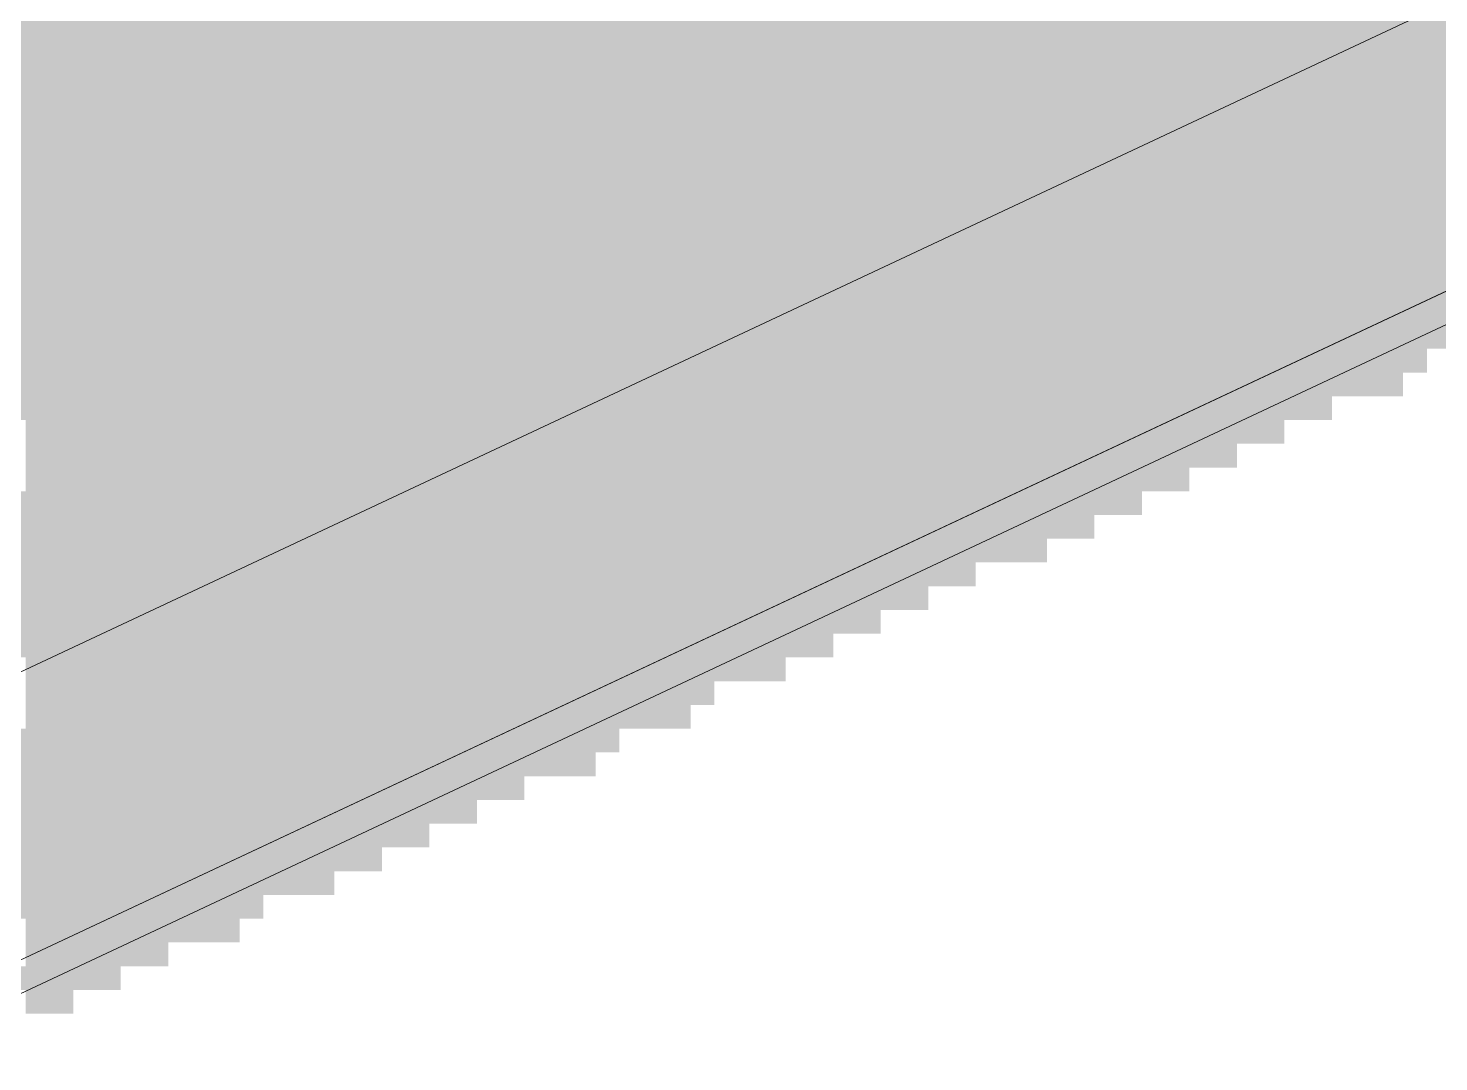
# Model space of a CAD drawing. Header units: millimetres. Extents: x 5 to 1315, y 5 to 292.
# Drawn here: x 1213.82 to 1219.54, y 81.07 to 85.27 of the extents above; entities that cross this region are included whole.
import ezdxf

# ---------------------------------------------------------------- set-up
doc = ezdxf.new("R2010")
doc.units = ezdxf.units.MM
doc.layers.add('EXISTING', color=7, linetype='Continuous')
doc.layers.add('IMAGES', color=7, linetype='Continuous')

# ---------------------------------------------------------------- blocks, each defined once
blk = doc.blocks.new('SHEET_03')
at = {"layer": 'EXISTING', "color": 250, "lineweight": 9}
for p, q in [((263.2288, 58.9151), (329.7311, 90.136)), ((329.7311, 88.9664), (263.2288, 57.7455)), ((306.9393, 78.2663), (320.0524, 84.4225)), ((320.0524, 84.2861), (306.9393, 78.1299))]:
    blk.add_line(p, q, dxfattribs=at)
at = {"layer": 'IMAGES', "color": 7}
for points in [[(313.04, 85.2173), (317.3764, 85.2173), (313.04, 85.3137), (317.3764, 85.3137)], [(317.3764, 85.2173), (317.4727, 85.2173), (317.3764, 85.3137), (317.4727, 85.3137)], [(317.4727, 85.2173), (317.5691, 85.2173), (317.4727, 85.3137), (317.5691, 85.3137)], [(317.5691, 85.2173), (317.7618, 85.2173), (317.5691, 85.3137), (317.7618, 85.3137)], [(317.7618, 85.2173), (319.1109, 85.2173), (317.7618, 85.3137), (319.1109, 85.3137)], [(319.1109, 85.2173), (319.2073, 85.2173), (319.1109, 85.3137), (319.2073, 85.3137)], [(319.2073, 85.2173), (319.3036, 85.2173), (319.2073, 85.3137), (319.3036, 85.3137)], [(319.3036, 85.2173), (319.4, 85.2173), (319.3036, 85.3137), (319.4, 85.3137)], [(319.4, 85.2173), (319.4964, 85.2173), (319.4, 85.3137), (319.4964, 85.3137)], [(319.4964, 85.2173), (319.5927, 85.2173), (319.4964, 85.3137), (319.5927, 85.3137)], [(312.7509, 85.1208), (316.8945, 85.1208), (312.7509, 85.2173), (316.8945, 85.2173)], [(316.8945, 85.1208), (317.0873, 85.1208), (316.8945, 85.2173), (317.0873, 85.2173)], [(317.0873, 85.1208), (317.1836, 85.1208), (317.0873, 85.2173), (317.1836, 85.2173)], [(317.1836, 85.1208), (317.3764, 85.1208), (317.1836, 85.2173), (317.3764, 85.2173)], [(317.3764, 85.1208), (317.4727, 85.1208), (317.3764, 85.2173), (317.4727, 85.2173)], [(317.4727, 85.1208), (317.5691, 85.1208), (317.4727, 85.2173), (317.5691, 85.2173)], [(317.5691, 85.1208), (318.8218, 85.1208), (317.5691, 85.2173), (318.8218, 85.2173)], [(318.8218, 85.1208), (318.9182, 85.1208), (318.8218, 85.2173), (318.9182, 85.2173)], [(318.9182, 85.1208), (319.0145, 85.1208), (318.9182, 85.2173), (319.0145, 85.2173)], [(319.0145, 85.1208), (319.1109, 85.1208), (319.0145, 85.2173), (319.1109, 85.2173)], [(319.1109, 85.1208), (319.2073, 85.1208), (319.1109, 85.2173), (319.2073, 85.2173)], [(319.2073, 85.1208), (319.3036, 85.1208), (319.2073, 85.2173), (319.3036, 85.2173)], [(319.3036, 85.1208), (319.4, 85.1208), (319.3036, 85.2173), (319.4, 85.2173)], [(319.4, 85.1208), (319.4964, 85.1208), (319.4, 85.2173), (319.4964, 85.2173)], [(319.4964, 85.1208), (319.5927, 85.1208), (319.4964, 85.2173), (319.5927, 85.2173)], [(312.6545, 85.0244), (316.7982, 85.0244), (312.6545, 85.1208), (316.7982, 85.1208)], [(316.7982, 85.0244), (316.8945, 85.0244), (316.7982, 85.1208), (316.8945, 85.1208)], [(316.8945, 85.0244), (317.0873, 85.0244), (316.8945, 85.1208), (317.0873, 85.1208)], [(317.0873, 85.0244), (317.1836, 85.0244), (317.0873, 85.1208), (317.1836, 85.1208)], [(317.1836, 85.0244), (317.3764, 85.0244), (317.1836, 85.1208), (317.3764, 85.1208)], [(317.3764, 85.0244), (318.6291, 85.0244), (317.3764, 85.1208), (318.6291, 85.1208)], [(318.6291, 85.0244), (318.7255, 85.0244), (318.6291, 85.1208), (318.7255, 85.1208)], [(318.7255, 85.0244), (318.8218, 85.0244), (318.7255, 85.1208), (318.8218, 85.1208)], [(318.8218, 85.0244), (318.9182, 85.0244), (318.8218, 85.1208), (318.9182, 85.1208)], [(318.9182, 85.0244), (319.0145, 85.0244), (318.9182, 85.1208), (319.0145, 85.1208)], [(319.0145, 85.0244), (319.1109, 85.0244), (319.0145, 85.1208), (319.1109, 85.1208)], [(319.1109, 85.0244), (319.2073, 85.0244), (319.1109, 85.1208), (319.2073, 85.1208)], [(319.2073, 85.0244), (319.3036, 85.0244), (319.2073, 85.1208), (319.3036, 85.1208)], [(319.3036, 85.0244), (319.4964, 85.0244), (319.3036, 85.1208), (319.4964, 85.1208)], [(319.4964, 85.0244), (321.1345, 85.0244), (319.4964, 85.1208), (321.1345, 85.1208)], [(312.4618, 84.928), (316.5091, 84.928), (312.4618, 85.0244), (316.5091, 85.0244)], [(316.5091, 84.928), (316.6055, 84.928), (316.5091, 85.0244), (316.6055, 85.0244)], [(316.6055, 84.928), (316.7982, 84.928), (316.6055, 85.0244), (316.7982, 85.0244)], [(316.7982, 84.928), (316.8945, 84.928), (316.7982, 85.0244), (316.8945, 85.0244)], [(316.8945, 84.928), (317.0873, 84.928), (316.8945, 85.0244), (317.0873, 85.0244)], [(317.0873, 84.928), (317.1836, 84.928), (317.0873, 85.0244), (317.1836, 85.0244)], [(317.1836, 84.928), (318.34, 84.928), (317.1836, 85.0244), (318.34, 85.0244)], [(318.34, 84.8316), (318.4364, 84.8316), (318.34, 85.0244), (318.4364, 85.0244)], [(318.4364, 84.928), (318.6291, 84.928), (318.4364, 85.0244), (318.6291, 85.0244)], [(318.6291, 84.928), (318.7255, 84.928), (318.6291, 85.0244), (318.7255, 85.0244)], [(318.7255, 84.928), (319.0145, 84.928), (318.7255, 85.0244), (319.0145, 85.0244)], [(319.0145, 84.928), (319.1109, 84.928), (319.0145, 85.0244), (319.1109, 85.0244)], [(319.1109, 84.928), (319.2073, 84.928), (319.1109, 85.0244), (319.2073, 85.0244)], [(319.2073, 84.928), (320.9418, 84.928), (319.2073, 85.0244), (320.9418, 85.0244)], [(312.2691, 84.8316), (316.3164, 84.8316), (312.2691, 84.928), (316.3164, 84.928)], [(316.3164, 84.8316), (316.4127, 84.8316), (316.3164, 84.928), (316.4127, 84.928)], [(316.4127, 84.8316), (316.5091, 84.8316), (316.4127, 84.928), (316.5091, 84.928)], [(316.5091, 84.7352), (316.6055, 84.7352), (316.5091, 84.928), (316.6055, 84.928)], [(316.6055, 84.8316), (316.7018, 84.8316), (316.6055, 84.928), (316.7018, 84.928)], [(316.7018, 84.8316), (316.7982, 84.8316), (316.7018, 84.928), (316.7982, 84.928)], [(316.7982, 84.8316), (316.8945, 84.8316), (316.7982, 84.928), (316.8945, 84.928)], [(316.8945, 84.8316), (317.0873, 84.8316), (316.8945, 84.928), (317.0873, 84.928)], [(317.0873, 84.8316), (318.2436, 84.8316), (317.0873, 84.928), (318.2436, 84.928)], [(318.2436, 84.8316), (318.34, 84.8316), (318.2436, 84.928), (318.34, 84.928)], [(318.4364, 84.8316), (318.5327, 84.8316), (318.4364, 84.928), (318.5327, 84.928)], [(318.5327, 84.8316), (318.6291, 84.8316), (318.5327, 84.928), (318.6291, 84.928)], [(318.6291, 84.8316), (318.7255, 84.8316), (318.6291, 84.928), (318.7255, 84.928)], [(318.7255, 84.8316), (318.8218, 84.8316), (318.7255, 84.928), (318.8218, 84.928)], [(318.8218, 84.8316), (318.9182, 84.8316), (318.8218, 84.928), (318.9182, 84.928)], [(318.9182, 84.8316), (319.0145, 84.8316), (318.9182, 84.928), (319.0145, 84.928)], [(319.0145, 84.8316), (320.7491, 84.8316), (319.0145, 84.928), (320.7491, 84.928)], [(311.98, 84.7352), (316.1236, 84.7352), (311.98, 84.8316), (316.1236, 84.8316)], [(316.1236, 84.7352), (316.22, 84.7352), (316.1236, 84.8316), (316.22, 84.8316)], [(316.22, 84.7352), (316.3164, 84.7352), (316.22, 84.8316), (316.3164, 84.8316)], [(316.3164, 84.7352), (316.4127, 84.7352), (316.3164, 84.8316), (316.4127, 84.8316)], [(316.4127, 84.7352), (316.5091, 84.7352), (316.4127, 84.8316), (316.5091, 84.8316)], [(316.6055, 84.7352), (316.7018, 84.7352), (316.6055, 84.8316), (316.7018, 84.8316)], [(316.7018, 84.7352), (316.7982, 84.7352), (316.7018, 84.8316), (316.7982, 84.8316)], [(316.7982, 84.7352), (317.9545, 84.7352), (316.7982, 84.8316), (317.9545, 84.8316)], [(317.9545, 84.7352), (318.0509, 84.7352), (317.9545, 84.8316), (318.0509, 84.8316)], [(318.0509, 84.7352), (318.1473, 84.7352), (318.0509, 84.8316), (318.1473, 84.8316)], [(318.1473, 84.7352), (318.2436, 84.7352), (318.1473, 84.8316), (318.2436, 84.8316)], [(318.2436, 84.7352), (318.34, 84.7352), (318.2436, 84.8316), (318.34, 84.8316)], [(318.34, 84.7352), (318.4364, 84.7352), (318.34, 84.8316), (318.4364, 84.8316)], [(318.4364, 84.7352), (318.5327, 84.7352), (318.4364, 84.8316), (318.5327, 84.8316)], [(318.5327, 84.7352), (318.6291, 84.7352), (318.5327, 84.8316), (318.6291, 84.8316)], [(318.6291, 84.7352), (318.8218, 84.7352), (318.6291, 84.8316), (318.8218, 84.8316)], [(318.8218, 84.7352), (320.5564, 84.7352), (318.8218, 84.8316), (320.5564, 84.8316)], [(311.7873, 84.6388), (316.1236, 84.6388), (311.7873, 84.7352), (316.1236, 84.7352)], [(316.1236, 84.6388), (316.22, 84.6388), (316.1236, 84.7352), (316.22, 84.7352)], [(316.22, 84.6388), (316.3164, 84.6388), (316.22, 84.7352), (316.3164, 84.7352)], [(316.3164, 84.6388), (316.4127, 84.6388), (316.3164, 84.7352), (316.4127, 84.7352)], [(316.4127, 84.6388), (316.5091, 84.6388), (316.4127, 84.7352), (316.5091, 84.7352)], [(316.5091, 84.6388), (316.6055, 84.6388), (316.5091, 84.7352), (316.6055, 84.7352)], [(316.6055, 84.6388), (316.7018, 84.6388), (316.6055, 84.7352), (316.7018, 84.7352)], [(316.7018, 84.6388), (317.7618, 84.6388), (316.7018, 84.7352), (317.7618, 84.7352)], [(317.7618, 84.6388), (317.8582, 84.6388), (317.7618, 84.7352), (317.8582, 84.7352)], [(317.8582, 84.6388), (317.9545, 84.6388), (317.8582, 84.7352), (317.9545, 84.7352)], [(317.9545, 84.6388), (318.0509, 84.6388), (317.9545, 84.7352), (318.0509, 84.7352)], [(318.0509, 84.6388), (318.1473, 84.6388), (318.0509, 84.7352), (318.1473, 84.7352)], [(318.1473, 84.6388), (318.2436, 84.6388), (318.1473, 84.7352), (318.2436, 84.7352)], [(318.2436, 84.6388), (318.34, 84.6388), (318.2436, 84.7352), (318.34, 84.7352)], [(318.34, 84.6388), (318.4364, 84.6388), (318.34, 84.7352), (318.4364, 84.7352)], [(318.4364, 84.6388), (318.6291, 84.6388), (318.4364, 84.7352), (318.6291, 84.7352)], [(318.6291, 84.6388), (320.2673, 84.6388), (318.6291, 84.7352), (320.2673, 84.7352)], [(311.5945, 84.5424), (315.7382, 84.5424), (311.5945, 84.6388), (315.7382, 84.6388)], [(315.7382, 84.5424), (315.9309, 84.5424), (315.7382, 84.6388), (315.9309, 84.6388)], [(315.9309, 84.5424), (316.0273, 84.5424), (315.9309, 84.6388), (316.0273, 84.6388)], [(316.0273, 84.5424), (316.1236, 84.5424), (316.0273, 84.6388), (316.1236, 84.6388)], [(316.1236, 84.5424), (316.3164, 84.5424), (316.1236, 84.6388), (316.3164, 84.6388)], [(316.3164, 84.5424), (316.4127, 84.5424), (316.3164, 84.6388), (316.4127, 84.6388)], [(316.4127, 84.5424), (316.5091, 84.5424), (316.4127, 84.6388), (316.5091, 84.6388)], [(316.5091, 84.5424), (317.5691, 84.5424), (316.5091, 84.6388), (317.5691, 84.6388)], [(317.5691, 84.5424), (317.6655, 84.5424), (317.5691, 84.6388), (317.6655, 84.6388)], [(317.6655, 84.5424), (317.7618, 84.5424), (317.6655, 84.6388), (317.7618, 84.6388)], [(317.7618, 84.5424), (317.8582, 84.5424), (317.7618, 84.6388), (317.8582, 84.6388)], [(317.8582, 84.5424), (317.9545, 84.5424), (317.8582, 84.6388), (317.9545, 84.6388)], [(317.9545, 84.5424), (318.0509, 84.5424), (317.9545, 84.6388), (318.0509, 84.6388)], [(318.0509, 84.5424), (318.1473, 84.5424), (318.0509, 84.6388), (318.1473, 84.6388)], [(318.1473, 84.5424), (318.2436, 84.5424), (318.1473, 84.6388), (318.2436, 84.6388)], [(318.2436, 84.5424), (318.34, 84.5424), (318.2436, 84.6388), (318.34, 84.6388)], [(318.34, 84.5424), (318.4364, 84.5424), (318.34, 84.6388), (318.4364, 84.6388)], [(318.4364, 84.5424), (320.1709, 84.5424), (318.4364, 84.6388), (320.1709, 84.6388)], [(311.4018, 84.446), (315.6418, 84.446), (311.4018, 84.5424), (315.6418, 84.5424)], [(315.6418, 84.446), (315.7382, 84.446), (315.6418, 84.5424), (315.7382, 84.5424)], [(315.7382, 84.446), (315.9309, 84.446), (315.7382, 84.5424), (315.9309, 84.5424)], [(315.9309, 84.446), (316.0273, 84.446), (315.9309, 84.5424), (316.0273, 84.5424)], [(316.0273, 84.446), (316.1236, 84.446), (316.0273, 84.5424), (316.1236, 84.5424)], [(316.1236, 84.446), (317.3764, 84.446), (316.1236, 84.5424), (317.3764, 84.5424)], [(317.3764, 84.446), (317.5691, 84.446), (317.3764, 84.5424), (317.5691, 84.5424)], [(317.5691, 84.446), (317.6655, 84.446), (317.5691, 84.5424), (317.6655, 84.5424)], [(317.6655, 84.3496), (317.7618, 84.3496), (317.6655, 84.5424), (317.7618, 84.5424)], [(317.7618, 84.446), (317.9545, 84.446), (317.7618, 84.5424), (317.9545, 84.5424)], [(317.9545, 84.446), (318.1473, 84.446), (317.9545, 84.5424), (318.1473, 84.5424)], [(318.1473, 84.446), (319.8818, 84.446), (318.1473, 84.5424), (319.8818, 84.5424)], [(311.2091, 84.3496), (315.3527, 84.3496), (311.2091, 84.446), (315.3527, 84.446)], [(315.3527, 84.3496), (315.4491, 84.3496), (315.3527, 84.446), (315.4491, 84.446)], [(315.4491, 84.3496), (315.5455, 84.3496), (315.4491, 84.446), (315.5455, 84.446)], [(315.5455, 84.3496), (315.6418, 84.3496), (315.5455, 84.446), (315.6418, 84.446)], [(315.6418, 84.3496), (315.7382, 84.3496), (315.6418, 84.446), (315.7382, 84.446)], [(315.7382, 84.3496), (315.9309, 84.3496), (315.7382, 84.446), (315.9309, 84.446)], [(315.9309, 84.3496), (316.0273, 84.3496), (315.9309, 84.446), (316.0273, 84.446)], [(316.0273, 84.3496), (317.1836, 84.3496), (316.0273, 84.446), (317.1836, 84.446)], [(317.1836, 84.3496), (317.28, 84.3496), (317.1836, 84.446), (317.28, 84.446)], [(317.28, 84.3496), (317.3764, 84.3496), (317.28, 84.446), (317.3764, 84.446)], [(317.3764, 84.3496), (317.4727, 84.3496), (317.3764, 84.446), (317.4727, 84.446)], [(317.4727, 84.3496), (317.5691, 84.3496), (317.4727, 84.446), (317.5691, 84.446)], [(317.5691, 84.3496), (317.6655, 84.3496), (317.5691, 84.446), (317.6655, 84.446)], [(317.7618, 84.3496), (319.6891, 84.3496), (317.7618, 84.446), (319.6891, 84.446)], [(311.2091, 84.2532), (315.0636, 84.2532), (311.2091, 84.3496), (315.0636, 84.3496)], [(315.0636, 84.2532), (315.16, 84.2532), (315.0636, 84.3496), (315.16, 84.3496)], [(315.16, 84.2532), (315.2564, 84.2532), (315.16, 84.3496), (315.2564, 84.3496)], [(315.2564, 84.2532), (315.3527, 84.2532), (315.2564, 84.3496), (315.3527, 84.3496)], [(315.3527, 84.2532), (315.5455, 84.2532), (315.3527, 84.3496), (315.5455, 84.3496)], [(315.5455, 84.2532), (315.7382, 84.2532), (315.5455, 84.3496), (315.7382, 84.3496)], [(315.7382, 84.2532), (315.8345, 84.2532), (315.7382, 84.3496), (315.8345, 84.3496)], [(315.8345, 84.2532), (315.9309, 84.2532), (315.8345, 84.3496), (315.9309, 84.3496)], [(315.9309, 84.2532), (316.8945, 84.2532), (315.9309, 84.3496), (316.8945, 84.3496)], [(316.8945, 84.2532), (316.9909, 84.2532), (316.8945, 84.3496), (316.9909, 84.3496)], [(316.9909, 84.2532), (317.1836, 84.2532), (316.9909, 84.3496), (317.1836, 84.3496)], [(317.1836, 84.2532), (317.28, 84.2532), (317.1836, 84.3496), (317.28, 84.3496)], [(317.28, 84.2532), (317.5691, 84.2532), (317.28, 84.3496), (317.5691, 84.3496)], [(317.5691, 84.2532), (317.7618, 84.2532), (317.5691, 84.3496), (317.7618, 84.3496)], [(317.7618, 84.2532), (319.4964, 84.2532), (317.7618, 84.3496), (319.4964, 84.3496)], [(319.4964, 84.2532), (319.6891, 84.2532), (319.4964, 84.3496), (319.6891, 84.3496)], [(311.1127, 84.1568), (314.9673, 84.1568), (311.1127, 84.2532), (314.9673, 84.2532)], [(314.9673, 84.1568), (315.0636, 84.1568), (314.9673, 84.2532), (315.0636, 84.2532)], [(315.0636, 84.1568), (315.16, 84.1568), (315.0636, 84.2532), (315.16, 84.2532)], [(315.16, 84.1568), (315.2564, 84.1568), (315.16, 84.2532), (315.2564, 84.2532)], [(315.2564, 84.1568), (315.3527, 84.1568), (315.2564, 84.2532), (315.3527, 84.2532)], [(315.3527, 84.1568), (315.4491, 84.1568), (315.3527, 84.2532), (315.4491, 84.2532)], [(315.4491, 84.1568), (315.5455, 84.1568), (315.4491, 84.2532), (315.5455, 84.2532)], [(315.5455, 84.1568), (316.7982, 84.1568), (315.5455, 84.2532), (316.7982, 84.2532)], [(316.7982, 84.1568), (316.8945, 84.1568), (316.7982, 84.2532), (316.8945, 84.2532)], [(316.8945, 84.1568), (316.9909, 84.1568), (316.8945, 84.2532), (316.9909, 84.2532)], [(316.9909, 84.1568), (317.0873, 84.1568), (316.9909, 84.2532), (317.0873, 84.2532)], [(317.0873, 84.0604), (317.1836, 84.0604), (317.0873, 84.2532), (317.1836, 84.2532)], [(317.1836, 84.1568), (317.28, 84.1568), (317.1836, 84.2532), (317.28, 84.2532)], [(317.28, 84.1568), (317.3764, 84.1568), (317.28, 84.2532), (317.3764, 84.2532)], [(317.3764, 84.1568), (317.4727, 84.1568), (317.3764, 84.2532), (317.4727, 84.2532)], [(317.4727, 84.1568), (317.5691, 84.1568), (317.4727, 84.2532), (317.5691, 84.2532)], [(317.5691, 84.1568), (319.3036, 84.1568), (317.5691, 84.2532), (319.3036, 84.2532)], [(319.3036, 84.1568), (319.4, 84.1568), (319.3036, 84.2532), (319.4, 84.2532)], [(319.4, 84.1568), (319.4964, 84.1568), (319.4, 84.2532), (319.4964, 84.2532)], [(319.4964, 84.1568), (319.5927, 84.1568), (319.4964, 84.2532), (319.5927, 84.2532)], [(310.8236, 84.0604), (314.6782, 84.0604), (310.8236, 84.1568), (314.6782, 84.1568)], [(314.6782, 84.0604), (314.7745, 84.0604), (314.6782, 84.1568), (314.7745, 84.1568)], [(314.7745, 84.0604), (314.8709, 84.0604), (314.7745, 84.1568), (314.8709, 84.1568)], [(314.8709, 84.0604), (314.9673, 84.0604), (314.8709, 84.1568), (314.9673, 84.1568)], [(314.9673, 84.0604), (315.0636, 84.0604), (314.9673, 84.1568), (315.0636, 84.1568)], [(315.0636, 84.0604), (315.16, 84.0604), (315.0636, 84.1568), (315.16, 84.1568)], [(315.16, 84.0604), (315.3527, 84.0604), (315.16, 84.1568), (315.3527, 84.1568)], [(315.3527, 84.0604), (316.5091, 84.0604), (315.3527, 84.1568), (316.5091, 84.1568)], [(316.5091, 84.0604), (316.6055, 84.0604), (316.5091, 84.1568), (316.6055, 84.1568)], [(316.6055, 84.0604), (316.7018, 84.0604), (316.6055, 84.1568), (316.7018, 84.1568)], [(316.7018, 84.0604), (316.7982, 84.0604), (316.7018, 84.1568), (316.7982, 84.1568)], [(316.7982, 84.0604), (316.8945, 84.0604), (316.7982, 84.1568), (316.8945, 84.1568)], [(316.8945, 84.0604), (317.0873, 84.0604), (316.8945, 84.1568), (317.0873, 84.1568)], [(317.1836, 84.0604), (317.3764, 84.0604), (317.1836, 84.1568), (317.3764, 84.1568)], [(317.3764, 84.0604), (319.1109, 84.0604), (317.3764, 84.1568), (319.1109, 84.1568)], [(319.1109, 84.0604), (319.3036, 84.0604), (319.1109, 84.1568), (319.3036, 84.1568)], [(319.3036, 84.0604), (319.4, 84.0604), (319.3036, 84.1568), (319.4, 84.1568)], [(319.4, 84.0604), (319.4964, 84.0604), (319.4, 84.1568), (319.4964, 84.1568)], [(319.4964, 83.964), (319.5927, 83.964), (319.4964, 84.1568), (319.5927, 84.1568)], [(310.6309, 83.964), (314.4855, 83.964), (310.6309, 84.0604), (314.4855, 84.0604)], [(314.4855, 83.964), (314.5818, 83.964), (314.4855, 84.0604), (314.5818, 84.0604)], [(314.5818, 83.964), (314.6782, 83.964), (314.5818, 84.0604), (314.6782, 84.0604)], [(314.6782, 83.964), (314.7745, 83.964), (314.6782, 84.0604), (314.7745, 84.0604)], [(314.7745, 83.964), (314.8709, 83.964), (314.7745, 84.0604), (314.8709, 84.0604)], [(314.8709, 83.964), (314.9673, 83.964), (314.8709, 84.0604), (314.9673, 84.0604)], [(314.9673, 83.964), (315.0636, 83.964), (314.9673, 84.0604), (315.0636, 84.0604)], [(315.0636, 83.964), (316.4127, 83.964), (315.0636, 84.0604), (316.4127, 84.0604)], [(316.4127, 83.964), (316.5091, 83.964), (316.4127, 84.0604), (316.5091, 84.0604)], [(316.5091, 83.964), (316.6055, 83.964), (316.5091, 84.0604), (316.6055, 84.0604)], [(316.6055, 83.964), (316.7018, 83.964), (316.6055, 84.0604), (316.7018, 84.0604)], [(316.7018, 83.964), (316.7982, 83.964), (316.7018, 84.0604), (316.7982, 84.0604)], [(316.7982, 83.964), (316.8945, 83.964), (316.7982, 84.0604), (316.8945, 84.0604)], [(316.8945, 83.964), (316.9909, 83.964), (316.8945, 84.0604), (316.9909, 84.0604)], [(316.9909, 83.964), (317.0873, 83.964), (316.9909, 84.0604), (317.0873, 84.0604)], [(317.0873, 83.964), (317.1836, 83.964), (317.0873, 84.0604), (317.1836, 84.0604)], [(317.1836, 83.964), (318.9182, 83.964), (317.1836, 84.0604), (318.9182, 84.0604)], [(318.9182, 83.964), (319.0145, 83.964), (318.9182, 84.0604), (319.0145, 84.0604)], [(319.0145, 83.964), (319.1109, 83.964), (319.0145, 84.0604), (319.1109, 84.0604)], [(319.1109, 83.964), (319.2073, 83.964), (319.1109, 84.0604), (319.2073, 84.0604)], [(319.2073, 83.964), (319.3036, 83.964), (319.2073, 84.0604), (319.3036, 84.0604)], [(319.3036, 83.964), (319.4964, 83.964), (319.3036, 84.0604), (319.4964, 84.0604)], [(310.4382, 83.8676), (314.3891, 83.8676), (310.4382, 83.964), (314.3891, 83.964)], [(314.3891, 83.8676), (314.4855, 83.8676), (314.3891, 83.964), (314.4855, 83.964)], [(314.4855, 83.8676), (314.7745, 83.8676), (314.4855, 83.964), (314.7745, 83.964)], [(314.7745, 83.8676), (314.8709, 83.8676), (314.7745, 83.964), (314.8709, 83.964)], [(314.8709, 83.8676), (316.1236, 83.8676), (314.8709, 83.964), (316.1236, 83.964)], [(316.1236, 83.8676), (316.22, 83.8676), (316.1236, 83.964), (316.22, 83.964)], [(316.22, 83.8676), (316.3164, 83.8676), (316.22, 83.964), (316.3164, 83.964)], [(316.3164, 83.8676), (316.4127, 83.8676), (316.3164, 83.964), (316.4127, 83.964)], [(316.4127, 83.8676), (316.5091, 83.8676), (316.4127, 83.964), (316.5091, 83.964)], [(316.5091, 83.8676), (316.6055, 83.8676), (316.5091, 83.964), (316.6055, 83.964)], [(316.6055, 83.8676), (316.7018, 83.8676), (316.6055, 83.964), (316.7018, 83.964)], [(316.7018, 83.8676), (316.7982, 83.8676), (316.7018, 83.964), (316.7982, 83.964)], [(316.7982, 83.8676), (316.9909, 83.8676), (316.7982, 83.964), (316.9909, 83.964)], [(316.9909, 83.8676), (318.7255, 83.8676), (316.9909, 83.964), (318.7255, 83.964)], [(318.7255, 83.8676), (318.8218, 83.8676), (318.7255, 83.964), (318.8218, 83.964)], [(318.8218, 83.8676), (318.9182, 83.8676), (318.8218, 83.964), (318.9182, 83.964)], [(318.9182, 83.8676), (319.0145, 83.8676), (318.9182, 83.964), (319.0145, 83.964)], [(319.0145, 83.8676), (319.4, 83.8676), (319.0145, 83.964), (319.4, 83.964)], [(319.4, 83.8676), (319.4964, 83.8676), (319.4, 83.964), (319.4964, 83.964)], [(310.2455, 83.7712), (314.0036, 83.7712), (310.2455, 83.8676), (314.0036, 83.8676)], [(314.0036, 83.7712), (314.1, 83.7712), (314.0036, 83.8676), (314.1, 83.8676)], [(314.1, 83.7712), (314.1964, 83.7712), (314.1, 83.8676), (314.1964, 83.8676)], [(314.1964, 83.7712), (314.3891, 83.7712), (314.1964, 83.8676), (314.3891, 83.8676)], [(314.3891, 83.7712), (314.4855, 83.7712), (314.3891, 83.8676), (314.4855, 83.8676)], [(314.4855, 83.7712), (314.5818, 83.7712), (314.4855, 83.8676), (314.5818, 83.8676)], [(314.5818, 83.7712), (314.6782, 83.7712), (314.5818, 83.8676), (314.6782, 83.8676)], [(314.6782, 83.7712), (314.7745, 83.7712), (314.6782, 83.8676), (314.7745, 83.8676)], [(314.7745, 83.7712), (315.9309, 83.7712), (314.7745, 83.8676), (315.9309, 83.8676)], [(315.9309, 83.7712), (316.0273, 83.7712), (315.9309, 83.8676), (316.0273, 83.8676)], [(316.0273, 83.7712), (316.1236, 83.7712), (316.0273, 83.8676), (316.1236, 83.8676)], [(316.1236, 83.7712), (316.22, 83.7712), (316.1236, 83.8676), (316.22, 83.8676)], [(316.22, 83.7712), (316.3164, 83.7712), (316.22, 83.8676), (316.3164, 83.8676)], [(316.3164, 83.7712), (316.4127, 83.7712), (316.3164, 83.8676), (316.4127, 83.8676)], [(316.4127, 83.7712), (316.5091, 83.7712), (316.4127, 83.8676), (316.5091, 83.8676)], [(316.5091, 83.7712), (316.6055, 83.7712), (316.5091, 83.8676), (316.6055, 83.8676)], [(316.6055, 83.7712), (316.7982, 83.7712), (316.6055, 83.8676), (316.7982, 83.8676)], [(316.7982, 83.7712), (318.4364, 83.7712), (316.7982, 83.8676), (318.4364, 83.8676)], [(318.4364, 83.7712), (318.5327, 83.7712), (318.4364, 83.8676), (318.5327, 83.8676)], [(318.5327, 83.7712), (318.6291, 83.7712), (318.5327, 83.8676), (318.6291, 83.8676)], [(318.6291, 83.7712), (318.7255, 83.7712), (318.6291, 83.8676), (318.7255, 83.8676)], [(318.7255, 83.7712), (318.8218, 83.7712), (318.7255, 83.8676), (318.8218, 83.8676)], [(318.8218, 83.7712), (318.9182, 83.7712), (318.8218, 83.8676), (318.9182, 83.8676)], [(318.9182, 83.7712), (319.2073, 83.7712), (318.9182, 83.8676), (319.2073, 83.8676)], [(319.2073, 83.7712), (319.3036, 83.7712), (319.2073, 83.8676), (319.3036, 83.8676)], [(319.3036, 83.7712), (319.4, 83.7712), (319.3036, 83.8676), (319.4, 83.8676)], [(310.0527, 83.6748), (313.9073, 83.6748), (310.0527, 83.7712), (313.9073, 83.7712)], [(313.9073, 83.6748), (314.0036, 83.6748), (313.9073, 83.7712), (314.0036, 83.7712)], [(314.0036, 83.6748), (314.1964, 83.6748), (314.0036, 83.7712), (314.1964, 83.7712)], [(314.1964, 83.6748), (314.4855, 83.6748), (314.1964, 83.7712), (314.4855, 83.7712)], [(314.4855, 83.6748), (314.5818, 83.6748), (314.4855, 83.7712), (314.5818, 83.7712)], [(314.5818, 83.6748), (314.6782, 83.6748), (314.5818, 83.7712), (314.6782, 83.7712)], [(314.6782, 83.6748), (315.7382, 83.6748), (314.6782, 83.7712), (315.7382, 83.7712)], [(315.7382, 83.6748), (315.8345, 83.6748), (315.7382, 83.7712), (315.8345, 83.7712)], [(315.8345, 83.6748), (315.9309, 83.6748), (315.8345, 83.7712), (315.9309, 83.7712)], [(315.9309, 83.6748), (316.0273, 83.6748), (315.9309, 83.7712), (316.0273, 83.7712)], [(316.0273, 83.6748), (316.1236, 83.6748), (316.0273, 83.7712), (316.1236, 83.7712)], [(316.1236, 83.6748), (316.22, 83.6748), (316.1236, 83.7712), (316.22, 83.7712)], [(316.22, 83.6748), (316.3164, 83.6748), (316.22, 83.7712), (316.3164, 83.7712)], [(316.3164, 83.6748), (316.4127, 83.6748), (316.3164, 83.7712), (316.4127, 83.7712)], [(316.4127, 83.6748), (316.6055, 83.6748), (316.4127, 83.7712), (316.6055, 83.7712)], [(316.6055, 83.6748), (318.2436, 83.6748), (316.6055, 83.7712), (318.2436, 83.7712)], [(318.2436, 83.6748), (318.4364, 83.6748), (318.2436, 83.7712), (318.4364, 83.7712)], [(318.4364, 83.6748), (318.5327, 83.6748), (318.4364, 83.7712), (318.5327, 83.7712)], [(318.5327, 83.6748), (318.9182, 83.6748), (318.5327, 83.7712), (318.9182, 83.7712)], [(318.9182, 83.6748), (319.1109, 83.6748), (318.9182, 83.7712), (319.1109, 83.7712)], [(313.8109, 83.5784), (313.9073, 83.5784), (313.8109, 83.6748), (313.9073, 83.6748)], [(313.9073, 83.5784), (314.0036, 83.5784), (313.9073, 83.6748), (314.0036, 83.6748)], [(314.0036, 83.5784), (314.1, 83.5784), (314.0036, 83.6748), (314.1, 83.6748)], [(314.1, 83.5784), (314.1964, 83.5784), (314.1, 83.6748), (314.1964, 83.6748)], [(314.1964, 83.5784), (314.2927, 83.5784), (314.1964, 83.6748), (314.2927, 83.6748)], [(314.2927, 83.5784), (315.5455, 83.5784), (314.2927, 83.6748), (315.5455, 83.6748)], [(315.5455, 83.5784), (315.6418, 83.5784), (315.5455, 83.6748), (315.6418, 83.6748)], [(315.6418, 83.5784), (315.7382, 83.5784), (315.6418, 83.6748), (315.7382, 83.6748)], [(315.7382, 83.5784), (315.8345, 83.5784), (315.7382, 83.6748), (315.8345, 83.6748)], [(315.8345, 83.482), (315.9309, 83.482), (315.8345, 83.6748), (315.9309, 83.6748)], [(315.9309, 83.5784), (316.0273, 83.5784), (315.9309, 83.6748), (316.0273, 83.6748)], [(316.0273, 83.5784), (316.1236, 83.5784), (316.0273, 83.6748), (316.1236, 83.6748)], [(316.1236, 83.5784), (316.22, 83.5784), (316.1236, 83.6748), (316.22, 83.6748)], [(316.22, 83.5784), (316.3164, 83.5784), (316.22, 83.6748), (316.3164, 83.6748)], [(316.3164, 83.5784), (318.0509, 83.5784), (316.3164, 83.6748), (318.0509, 83.6748)], [(318.0509, 83.5784), (318.2436, 83.5784), (318.0509, 83.6748), (318.2436, 83.6748)], [(318.2436, 83.5784), (318.34, 83.5784), (318.2436, 83.6748), (318.34, 83.6748)], [(318.34, 83.482), (318.4364, 83.482), (318.34, 83.6748), (318.4364, 83.6748)], [(318.4364, 83.5784), (318.5327, 83.5784), (318.4364, 83.6748), (318.5327, 83.6748)], [(318.5327, 83.5784), (318.6291, 83.5784), (318.5327, 83.6748), (318.6291, 83.6748)], [(318.6291, 83.5784), (318.7255, 83.5784), (318.6291, 83.6748), (318.7255, 83.6748)], [(318.7255, 83.5784), (318.8218, 83.5784), (318.7255, 83.6748), (318.8218, 83.6748)], [(318.8218, 83.5784), (318.9182, 83.5784), (318.8218, 83.6748), (318.9182, 83.6748)], [(313.8109, 83.3856), (313.9073, 83.3856), (313.8109, 83.5784), (313.9073, 83.5784)], [(313.9073, 83.482), (314.0036, 83.482), (313.9073, 83.5784), (314.0036, 83.5784)], [(314.0036, 83.482), (314.1, 83.482), (314.0036, 83.5784), (314.1, 83.5784)], [(314.1, 83.482), (314.1964, 83.482), (314.1, 83.5784), (314.1964, 83.5784)], [(314.1964, 83.482), (315.3527, 83.482), (314.1964, 83.5784), (315.3527, 83.5784)], [(315.3527, 83.482), (315.4491, 83.482), (315.3527, 83.5784), (315.4491, 83.5784)], [(315.4491, 83.482), (315.5455, 83.482), (315.4491, 83.5784), (315.5455, 83.5784)], [(315.5455, 83.482), (315.6418, 83.482), (315.5455, 83.5784), (315.6418, 83.5784)], [(315.6418, 83.482), (315.7382, 83.482), (315.6418, 83.5784), (315.7382, 83.5784)], [(315.7382, 83.482), (315.8345, 83.482), (315.7382, 83.5784), (315.8345, 83.5784)], [(315.9309, 83.482), (316.0273, 83.482), (315.9309, 83.5784), (316.0273, 83.5784)], [(316.0273, 83.482), (316.1236, 83.482), (316.0273, 83.5784), (316.1236, 83.5784)], [(316.1236, 83.482), (317.8582, 83.482), (316.1236, 83.5784), (317.8582, 83.5784)], [(317.8582, 83.482), (317.9545, 83.482), (317.8582, 83.5784), (317.9545, 83.5784)], [(317.9545, 83.482), (318.0509, 83.482), (317.9545, 83.5784), (318.0509, 83.5784)], [(318.0509, 83.482), (318.1473, 83.482), (318.0509, 83.5784), (318.1473, 83.5784)], [(318.1473, 83.482), (318.2436, 83.482), (318.1473, 83.5784), (318.2436, 83.5784)], [(318.2436, 83.482), (318.34, 83.482), (318.2436, 83.5784), (318.34, 83.5784)], [(318.4364, 83.482), (318.5327, 83.482), (318.4364, 83.5784), (318.5327, 83.5784)], [(318.5327, 83.482), (318.6291, 83.482), (318.5327, 83.5784), (318.6291, 83.5784)], [(318.6291, 83.482), (318.7255, 83.482), (318.6291, 83.5784), (318.7255, 83.5784)], [(313.9073, 83.3856), (314.0036, 83.3856), (313.9073, 83.482), (314.0036, 83.482)], [(314.0036, 83.3856), (315.0636, 83.3856), (314.0036, 83.482), (315.0636, 83.482)], [(315.0636, 83.3856), (315.16, 83.3856), (315.0636, 83.482), (315.16, 83.482)], [(315.16, 83.3856), (315.2564, 83.3856), (315.16, 83.482), (315.2564, 83.482)], [(315.2564, 83.3856), (315.3527, 83.3856), (315.2564, 83.482), (315.3527, 83.482)], [(315.3527, 83.3856), (315.4491, 83.3856), (315.3527, 83.482), (315.4491, 83.482)], [(315.4491, 83.3856), (315.5455, 83.3856), (315.4491, 83.482), (315.5455, 83.482)], [(315.5455, 83.3856), (315.6418, 83.3856), (315.5455, 83.482), (315.6418, 83.482)], [(315.6418, 83.3856), (315.7382, 83.3856), (315.6418, 83.482), (315.7382, 83.482)], [(315.7382, 83.3856), (315.9309, 83.3856), (315.7382, 83.482), (315.9309, 83.482)], [(315.9309, 83.3856), (317.6655, 83.3856), (315.9309, 83.482), (317.6655, 83.482)], [(317.6655, 83.3856), (317.8582, 83.3856), (317.6655, 83.482), (317.8582, 83.482)], [(317.8582, 83.3856), (317.9545, 83.3856), (317.8582, 83.482), (317.9545, 83.482)], [(317.9545, 83.2892), (318.0509, 83.2892), (317.9545, 83.482), (318.0509, 83.482)], [(318.0509, 83.3856), (318.34, 83.3856), (318.0509, 83.482), (318.34, 83.482)], [(318.34, 83.3856), (318.4364, 83.3856), (318.34, 83.482), (318.4364, 83.482)], [(318.4364, 83.3856), (318.5327, 83.3856), (318.4364, 83.482), (318.5327, 83.482)], [(313.7145, 83.2892), (314.8709, 83.2892), (313.7145, 83.3856), (314.8709, 83.3856)], [(314.8709, 83.2892), (314.9673, 83.2892), (314.8709, 83.3856), (314.9673, 83.3856)], [(314.9673, 83.2892), (315.0636, 83.2892), (314.9673, 83.3856), (315.0636, 83.3856)], [(315.0636, 83.2892), (315.16, 83.2892), (315.0636, 83.3856), (315.16, 83.3856)], [(315.16, 83.2892), (315.2564, 83.2892), (315.16, 83.3856), (315.2564, 83.3856)], [(315.2564, 83.2892), (315.4491, 83.2892), (315.2564, 83.3856), (315.4491, 83.3856)], [(315.4491, 83.2892), (315.6418, 83.2892), (315.4491, 83.3856), (315.6418, 83.3856)], [(315.6418, 83.2892), (315.7382, 83.2892), (315.6418, 83.3856), (315.7382, 83.3856)], [(315.7382, 83.2892), (317.3764, 83.2892), (315.7382, 83.3856), (317.3764, 83.3856)], [(317.3764, 83.2892), (317.5691, 83.2892), (317.3764, 83.3856), (317.5691, 83.3856)], [(317.5691, 83.2892), (317.6655, 83.2892), (317.5691, 83.3856), (317.6655, 83.3856)], [(317.6655, 83.2892), (317.7618, 83.2892), (317.6655, 83.3856), (317.7618, 83.3856)], [(317.7618, 83.2892), (317.8582, 83.2892), (317.7618, 83.3856), (317.8582, 83.3856)], [(317.8582, 83.1928), (317.9545, 83.1928), (317.8582, 83.3856), (317.9545, 83.3856)], [(318.0509, 83.2892), (318.1473, 83.2892), (318.0509, 83.3856), (318.1473, 83.3856)], [(318.1473, 83.2892), (318.2436, 83.2892), (318.1473, 83.3856), (318.2436, 83.3856)], [(318.2436, 83.2892), (318.34, 83.2892), (318.2436, 83.3856), (318.34, 83.3856)], [(313.6182, 83.1928), (314.6782, 83.1928), (313.6182, 83.2892), (314.6782, 83.2892)], [(314.6782, 83.1928), (314.7745, 83.1928), (314.6782, 83.2892), (314.7745, 83.2892)], [(314.7745, 83.1928), (314.8709, 83.1928), (314.7745, 83.2892), (314.8709, 83.2892)], [(314.8709, 83.1928), (314.9673, 83.1928), (314.8709, 83.2892), (314.9673, 83.2892)], [(314.9673, 83.1928), (315.16, 83.1928), (314.9673, 83.2892), (315.16, 83.2892)], [(315.16, 83.1928), (315.2564, 83.1928), (315.16, 83.2892), (315.2564, 83.2892)], [(315.2564, 83.1928), (315.3527, 83.1928), (315.2564, 83.2892), (315.3527, 83.2892)], [(315.3527, 83.1928), (315.6418, 83.1928), (315.3527, 83.2892), (315.6418, 83.2892)], [(315.6418, 83.1928), (317.28, 83.1928), (315.6418, 83.2892), (317.28, 83.2892)], [(317.28, 83.1928), (317.3764, 83.1928), (317.28, 83.2892), (317.3764, 83.2892)], [(317.3764, 83.1928), (317.4727, 83.1928), (317.3764, 83.2892), (317.4727, 83.2892)], [(317.4727, 83.1928), (317.5691, 83.1928), (317.4727, 83.2892), (317.5691, 83.2892)], [(317.5691, 83.1928), (317.8582, 83.1928), (317.5691, 83.2892), (317.8582, 83.2892)], [(317.9545, 83.1928), (318.0509, 83.1928), (317.9545, 83.2892), (318.0509, 83.2892)], [(318.0509, 83.1928), (318.1473, 83.1928), (318.0509, 83.2892), (318.1473, 83.2892)], [(313.2327, 83.0964), (314.4855, 83.0964), (313.2327, 83.1928), (314.4855, 83.1928)], [(314.4855, 83.0964), (314.5818, 83.0964), (314.4855, 83.1928), (314.5818, 83.1928)], [(314.5818, 83.0964), (314.6782, 83.0964), (314.5818, 83.1928), (314.6782, 83.1928)], [(314.6782, 83.0964), (314.7745, 83.0964), (314.6782, 83.1928), (314.7745, 83.1928)], [(314.7745, 83.0964), (314.8709, 83.0964), (314.7745, 83.1928), (314.8709, 83.1928)], [(314.8709, 83.0964), (315.0636, 83.0964), (314.8709, 83.1928), (315.0636, 83.1928)], [(315.0636, 83.0964), (315.16, 83.0964), (315.0636, 83.1928), (315.16, 83.1928)], [(315.16, 83.0964), (315.2564, 83.0964), (315.16, 83.1928), (315.2564, 83.1928)], [(315.2564, 83.0964), (316.9909, 83.0964), (315.2564, 83.1928), (316.9909, 83.1928)], [(316.9909, 83.0964), (317.1836, 83.0964), (316.9909, 83.1928), (317.1836, 83.1928)], [(317.1836, 83.0964), (317.28, 83.0964), (317.1836, 83.1928), (317.28, 83.1928)], [(317.28, 83.0964), (317.7618, 83.0964), (317.28, 83.1928), (317.7618, 83.1928)], [(317.7618, 83.0964), (317.9545, 83.0964), (317.7618, 83.1928), (317.9545, 83.1928)], [(313.1364, 83), (314.3891, 83), (313.1364, 83.0964), (314.3891, 83.0964)], [(314.3891, 83), (314.4855, 83), (314.3891, 83.0964), (314.4855, 83.0964)], [(314.4855, 83), (314.5818, 83), (314.4855, 83.0964), (314.5818, 83.0964)], [(314.5818, 83), (314.6782, 83), (314.5818, 83.0964), (314.6782, 83.0964)], [(314.6782, 83), (314.7745, 83), (314.6782, 83.0964), (314.7745, 83.0964)], [(314.7745, 83), (314.8709, 83), (314.7745, 83.0964), (314.8709, 83.0964)], [(314.8709, 83), (314.9673, 83), (314.8709, 83.0964), (314.9673, 83.0964)], [(314.9673, 83), (315.16, 83), (314.9673, 83.0964), (315.16, 83.0964)], [(315.16, 83), (316.8945, 83), (315.16, 83.0964), (316.8945, 83.0964)], [(316.8945, 83), (316.9909, 83), (316.8945, 83.0964), (316.9909, 83.0964)], [(316.9909, 83), (317.0873, 83), (316.9909, 83.0964), (317.0873, 83.0964)], [(317.0873, 83), (317.1836, 83), (317.0873, 83.0964), (317.1836, 83.0964)], [(317.1836, 83), (317.28, 83), (317.1836, 83.0964), (317.28, 83.0964)], [(317.28, 83), (317.3764, 83), (317.28, 83.0964), (317.3764, 83.0964)], [(317.3764, 83), (317.5691, 83), (317.3764, 83.0964), (317.5691, 83.0964)], [(317.5691, 83), (317.6655, 83), (317.5691, 83.0964), (317.6655, 83.0964)], [(312.9436, 82.9036), (314.1, 82.9036), (312.9436, 83), (314.1, 83)], [(314.1, 82.9036), (314.2927, 82.9036), (314.1, 83), (314.2927, 83)], [(314.2927, 82.9036), (314.3891, 82.9036), (314.2927, 83), (314.3891, 83)], [(314.3891, 82.9036), (314.6782, 82.9036), (314.3891, 83), (314.6782, 83)], [(314.6782, 82.9036), (314.7745, 82.9036), (314.6782, 83), (314.7745, 83)], [(314.7745, 82.9036), (314.8709, 82.9036), (314.7745, 83), (314.8709, 83)], [(314.8709, 82.9036), (316.6055, 82.9036), (314.8709, 83), (316.6055, 83)], [(316.6055, 82.9036), (316.7982, 82.9036), (316.6055, 83), (316.7982, 83)], [(316.7982, 82.9036), (316.8945, 82.9036), (316.7982, 83), (316.8945, 83)], [(316.8945, 82.9036), (316.9909, 82.9036), (316.8945, 83), (316.9909, 83)], [(316.9909, 82.9036), (317.28, 82.9036), (316.9909, 83), (317.28, 83)], [(317.28, 82.9036), (317.3764, 82.9036), (317.28, 83), (317.3764, 83)], [(317.3764, 82.9036), (317.4727, 82.9036), (317.3764, 83), (317.4727, 83)], [(312.6545, 82.8072), (313.9073, 82.8072), (312.6545, 82.9036), (313.9073, 82.9036)], [(313.9073, 82.8072), (314.0036, 82.8072), (313.9073, 82.9036), (314.0036, 82.9036)], [(314.0036, 82.8072), (314.1, 82.8072), (314.0036, 82.9036), (314.1, 82.9036)], [(314.1, 82.8072), (314.1964, 82.8072), (314.1, 82.9036), (314.1964, 82.9036)], [(314.1964, 82.8072), (314.2927, 82.8072), (314.1964, 82.9036), (314.2927, 82.9036)], [(314.2927, 82.8072), (314.3891, 82.8072), (314.2927, 82.9036), (314.3891, 82.9036)], [(314.3891, 82.8072), (314.4855, 82.8072), (314.3891, 82.9036), (314.4855, 82.9036)], [(314.4855, 82.8072), (314.5818, 82.8072), (314.4855, 82.9036), (314.5818, 82.9036)], [(314.5818, 82.8072), (314.7745, 82.8072), (314.5818, 82.9036), (314.7745, 82.9036)], [(314.7745, 82.8072), (316.5091, 82.8072), (314.7745, 82.9036), (316.5091, 82.9036)], [(316.5091, 82.8072), (316.6055, 82.8072), (316.5091, 82.9036), (316.6055, 82.9036)], [(316.6055, 82.8072), (316.7018, 82.8072), (316.6055, 82.9036), (316.7018, 82.9036)], [(316.7018, 82.8072), (316.7982, 82.8072), (316.7018, 82.9036), (316.7982, 82.9036)], [(316.7982, 82.8072), (317.0873, 82.8072), (316.7982, 82.9036), (317.0873, 82.9036)], [(317.0873, 82.8072), (317.1836, 82.8072), (317.0873, 82.9036), (317.1836, 82.9036)], [(317.1836, 82.8072), (317.28, 82.8072), (317.1836, 82.9036), (317.28, 82.9036)], [(313.7145, 82.7108), (313.9073, 82.7108), (313.7145, 82.8072), (313.9073, 82.8072)], [(313.9073, 82.7108), (314.0036, 82.7108), (313.9073, 82.8072), (314.0036, 82.8072)], [(314.0036, 82.7108), (314.2927, 82.7108), (314.0036, 82.8072), (314.2927, 82.8072)], [(314.2927, 82.7108), (314.3891, 82.7108), (314.2927, 82.8072), (314.3891, 82.8072)], [(314.3891, 82.7108), (314.4855, 82.7108), (314.3891, 82.8072), (314.4855, 82.8072)], [(314.4855, 82.7108), (316.1236, 82.7108), (314.4855, 82.8072), (316.1236, 82.8072)], [(316.1236, 82.7108), (316.4127, 82.7108), (316.1236, 82.8072), (316.4127, 82.8072)], [(316.4127, 82.7108), (316.5091, 82.7108), (316.4127, 82.8072), (316.5091, 82.8072)], [(316.5091, 82.7108), (316.7018, 82.7108), (316.5091, 82.8072), (316.7018, 82.8072)], [(316.7018, 82.7108), (316.8945, 82.7108), (316.7018, 82.8072), (316.8945, 82.8072)], [(316.8945, 82.7108), (316.9909, 82.7108), (316.8945, 82.8072), (316.9909, 82.8072)], [(316.9909, 82.7108), (317.0873, 82.7108), (316.9909, 82.8072), (317.0873, 82.8072)], [(313.8109, 82.6144), (313.9073, 82.6144), (313.8109, 82.7108), (313.9073, 82.7108)], [(313.9073, 82.6144), (314.0036, 82.6144), (313.9073, 82.7108), (314.0036, 82.7108)], [(314.0036, 82.6144), (314.1, 82.6144), (314.0036, 82.7108), (314.1, 82.7108)], [(314.1, 82.6144), (314.1964, 82.6144), (314.1, 82.7108), (314.1964, 82.7108)], [(314.1964, 82.6144), (314.3891, 82.6144), (314.1964, 82.7108), (314.3891, 82.7108)], [(314.3891, 82.6144), (316.0273, 82.6144), (314.3891, 82.7108), (316.0273, 82.7108)], [(316.0273, 82.6144), (316.1236, 82.6144), (316.0273, 82.7108), (316.1236, 82.7108)], [(316.1236, 82.6144), (316.3164, 82.6144), (316.1236, 82.7108), (316.3164, 82.7108)], [(316.3164, 82.6144), (316.4127, 82.6144), (316.3164, 82.7108), (316.4127, 82.7108)], [(316.4127, 82.6144), (316.5091, 82.6144), (316.4127, 82.7108), (316.5091, 82.7108)], [(316.5091, 82.6144), (316.6055, 82.6144), (316.5091, 82.7108), (316.6055, 82.7108)], [(316.6055, 82.6144), (316.7018, 82.6144), (316.6055, 82.7108), (316.7018, 82.7108)], [(316.7018, 82.6144), (316.7982, 82.6144), (316.7018, 82.7108), (316.7982, 82.7108)], [(316.7982, 82.6144), (316.8945, 82.6144), (316.7982, 82.7108), (316.8945, 82.7108)], [(313.8109, 82.518), (313.9073, 82.518), (313.8109, 82.6144), (313.9073, 82.6144)], [(313.9073, 82.518), (314.1, 82.518), (313.9073, 82.6144), (314.1, 82.6144)], [(314.1, 82.518), (315.8345, 82.518), (314.1, 82.6144), (315.8345, 82.6144)], [(315.8345, 82.518), (315.9309, 82.518), (315.8345, 82.6144), (315.9309, 82.6144)], [(315.9309, 82.518), (316.0273, 82.518), (315.9309, 82.6144), (316.0273, 82.6144)], [(316.0273, 82.518), (316.1236, 82.518), (316.0273, 82.6144), (316.1236, 82.6144)], [(316.1236, 82.518), (316.22, 82.518), (316.1236, 82.6144), (316.22, 82.6144)], [(316.22, 82.518), (316.4127, 82.518), (316.22, 82.6144), (316.4127, 82.6144)], [(316.4127, 82.518), (316.6055, 82.518), (316.4127, 82.6144), (316.6055, 82.6144)], [(313.8109, 82.4216), (313.9073, 82.4216), (313.8109, 82.518), (313.9073, 82.518)], [(313.9073, 82.4216), (315.6418, 82.4216), (313.9073, 82.518), (315.6418, 82.518)], [(315.6418, 82.4216), (315.7382, 82.4216), (315.6418, 82.518), (315.7382, 82.518)], [(315.7382, 82.4216), (315.8345, 82.4216), (315.7382, 82.518), (315.8345, 82.518)], [(315.8345, 82.4216), (315.9309, 82.4216), (315.8345, 82.518), (315.9309, 82.518)], [(315.9309, 82.4216), (316.0273, 82.4216), (315.9309, 82.518), (316.0273, 82.518)], [(316.0273, 82.4216), (316.1236, 82.4216), (316.0273, 82.518), (316.1236, 82.518)], [(316.1236, 82.4216), (316.22, 82.4216), (316.1236, 82.518), (316.22, 82.518)], [(316.22, 82.4216), (316.3164, 82.4216), (316.22, 82.518), (316.3164, 82.518)], [(316.3164, 82.4216), (316.4127, 82.4216), (316.3164, 82.518), (316.4127, 82.518)], [(316.4127, 82.4216), (316.5091, 82.4216), (316.4127, 82.518), (316.5091, 82.518)], [(313.7145, 82.3252), (315.4491, 82.3252), (313.7145, 82.4216), (315.4491, 82.4216)], [(315.4491, 82.3252), (315.5455, 82.3252), (315.4491, 82.4216), (315.5455, 82.4216)], [(315.5455, 82.3252), (315.6418, 82.3252), (315.5455, 82.4216), (315.6418, 82.4216)], [(315.6418, 82.3252), (315.7382, 82.3252), (315.6418, 82.4216), (315.7382, 82.4216)], [(315.7382, 82.3252), (316.0273, 82.3252), (315.7382, 82.4216), (316.0273, 82.4216)], [(316.0273, 82.3252), (316.1236, 82.3252), (316.0273, 82.4216), (316.1236, 82.4216)], [(316.1236, 82.3252), (316.22, 82.3252), (316.1236, 82.4216), (316.22, 82.4216)], [(313.4255, 82.2288), (315.16, 82.2288), (313.4255, 82.3252), (315.16, 82.3252)], [(315.16, 82.2288), (315.2564, 82.2288), (315.16, 82.3252), (315.2564, 82.3252)], [(315.2564, 82.2288), (315.3527, 82.2288), (315.2564, 82.3252), (315.3527, 82.3252)], [(315.3527, 82.2288), (315.4491, 82.2288), (315.3527, 82.3252), (315.4491, 82.3252)], [(315.4491, 82.2288), (315.5455, 82.2288), (315.4491, 82.3252), (315.5455, 82.3252)], [(315.5455, 82.2288), (315.7382, 82.2288), (315.5455, 82.3252), (315.7382, 82.3252)], [(315.7382, 82.2288), (315.8345, 82.2288), (315.7382, 82.3252), (315.8345, 82.3252)], [(315.8345, 82.2288), (315.9309, 82.2288), (315.8345, 82.3252), (315.9309, 82.3252)], [(315.9309, 82.2288), (316.0273, 82.2288), (315.9309, 82.3252), (316.0273, 82.3252)], [(316.0273, 82.2288), (316.1236, 82.2288), (316.0273, 82.3252), (316.1236, 82.3252)], [(313.3291, 82.1324), (314.9673, 82.1324), (313.3291, 82.2288), (314.9673, 82.2288)], [(314.9673, 82.1324), (315.16, 82.1324), (314.9673, 82.2288), (315.16, 82.2288)], [(315.16, 82.1324), (315.2564, 82.1324), (315.16, 82.2288), (315.2564, 82.2288)], [(315.2564, 82.036), (315.3527, 82.036), (315.2564, 82.2288), (315.3527, 82.2288)], [(315.3527, 82.1324), (315.5455, 82.1324), (315.3527, 82.2288), (315.5455, 82.2288)], [(315.5455, 82.1324), (315.7382, 82.1324), (315.5455, 82.2288), (315.7382, 82.2288)], [(315.7382, 82.1324), (315.8345, 82.1324), (315.7382, 82.2288), (315.8345, 82.2288)], [(313.04, 82.036), (314.7745, 82.036), (313.04, 82.1324), (314.7745, 82.1324)], [(314.7745, 82.036), (314.9673, 82.036), (314.7745, 82.1324), (314.9673, 82.1324)], [(314.9673, 82.036), (315.0636, 82.036), (314.9673, 82.1324), (315.0636, 82.1324)], [(315.0636, 82.036), (315.2564, 82.036), (315.0636, 82.1324), (315.2564, 82.1324)], [(315.3527, 82.036), (315.4491, 82.036), (315.3527, 82.1324), (315.4491, 82.1324)], [(315.4491, 82.036), (315.5455, 82.036), (315.4491, 82.1324), (315.5455, 82.1324)], [(315.5455, 82.036), (315.6418, 82.036), (315.5455, 82.1324), (315.6418, 82.1324)], [(312.8473, 81.9396), (314.5818, 81.9396), (312.8473, 82.036), (314.5818, 82.036)], [(314.5818, 81.9396), (314.6782, 81.9396), (314.5818, 82.036), (314.6782, 82.036)], [(314.6782, 81.9396), (314.7745, 81.9396), (314.6782, 82.036), (314.7745, 82.036)], [(314.7745, 81.9396), (314.8709, 81.9396), (314.7745, 82.036), (314.8709, 82.036)], [(314.8709, 81.9396), (314.9673, 81.9396), (314.8709, 82.036), (314.9673, 82.036)], [(314.9673, 81.9396), (315.0636, 81.9396), (314.9673, 82.036), (315.0636, 82.036)], [(315.0636, 81.9396), (315.16, 81.9396), (315.0636, 82.036), (315.16, 82.036)], [(315.16, 81.9396), (315.2564, 81.9396), (315.16, 82.036), (315.2564, 82.036)], [(315.2564, 81.9396), (315.3527, 81.9396), (315.2564, 82.036), (315.3527, 82.036)], [(315.3527, 81.9396), (315.4491, 81.9396), (315.3527, 82.036), (315.4491, 82.036)], [(312.6545, 81.8432), (314.3891, 81.8432), (312.6545, 81.9396), (314.3891, 81.9396)], [(314.3891, 81.8432), (314.5818, 81.8432), (314.3891, 81.9396), (314.5818, 81.9396)], [(314.5818, 81.8432), (314.7745, 81.8432), (314.5818, 81.9396), (314.7745, 81.9396)], [(314.7745, 81.8432), (314.8709, 81.8432), (314.7745, 81.9396), (314.8709, 81.9396)], [(314.8709, 81.8432), (315.0636, 81.8432), (314.8709, 81.9396), (315.0636, 81.9396)], [(315.0636, 81.8432), (315.16, 81.8432), (315.0636, 81.9396), (315.16, 81.9396)], [(315.16, 81.8432), (315.2564, 81.8432), (315.16, 81.9396), (315.2564, 81.9396)], [(312.4618, 81.7468), (314.1, 81.7468), (312.4618, 81.8432), (314.1, 81.8432)], [(314.1, 81.7468), (314.2927, 81.7468), (314.1, 81.8432), (314.2927, 81.8432)], [(314.2927, 81.7468), (314.3891, 81.7468), (314.2927, 81.8432), (314.3891, 81.8432)], [(314.3891, 81.7468), (314.4855, 81.7468), (314.3891, 81.8432), (314.4855, 81.8432)], [(314.4855, 81.7468), (314.5818, 81.7468), (314.4855, 81.8432), (314.5818, 81.8432)], [(314.5818, 81.7468), (314.6782, 81.7468), (314.5818, 81.8432), (314.6782, 81.8432)], [(314.6782, 81.7468), (314.8709, 81.7468), (314.6782, 81.8432), (314.8709, 81.8432)], [(314.8709, 81.7468), (314.9673, 81.7468), (314.8709, 81.8432), (314.9673, 81.8432)], [(314.9673, 81.7468), (315.0636, 81.7468), (314.9673, 81.8432), (315.0636, 81.8432)], [(312.2691, 81.6504), (314.0036, 81.6504), (312.2691, 81.7468), (314.0036, 81.7468)], [(314.0036, 81.6504), (314.1, 81.6504), (314.0036, 81.7468), (314.1, 81.7468)], [(314.1, 81.6504), (314.1964, 81.6504), (314.1, 81.7468), (314.1964, 81.7468)], [(314.1964, 81.6504), (314.2927, 81.6504), (314.1964, 81.7468), (314.2927, 81.7468)], [(314.2927, 81.6504), (314.5818, 81.6504), (314.2927, 81.7468), (314.5818, 81.7468)], [(314.5818, 81.6504), (314.6782, 81.6504), (314.5818, 81.7468), (314.6782, 81.7468)], [(314.6782, 81.6504), (314.7745, 81.6504), (314.6782, 81.7468), (314.7745, 81.7468)], [(313.8109, 81.554), (314.0036, 81.554), (313.8109, 81.6504), (314.0036, 81.6504)], [(314.0036, 81.4576), (314.1, 81.4576), (314.0036, 81.6504), (314.1, 81.6504)], [(314.1, 81.4576), (314.1964, 81.4576), (314.1, 81.6504), (314.1964, 81.6504)], [(314.1964, 81.554), (314.3891, 81.554), (314.1964, 81.6504), (314.3891, 81.6504)], [(314.3891, 81.554), (314.4855, 81.554), (314.3891, 81.6504), (314.4855, 81.6504)], [(314.4855, 81.554), (314.5818, 81.554), (314.4855, 81.6504), (314.5818, 81.6504)], [(314.5818, 81.554), (314.6782, 81.554), (314.5818, 81.6504), (314.6782, 81.6504)], [(313.8109, 81.4576), (314.0036, 81.4576), (313.8109, 81.554), (314.0036, 81.554)], [(314.1964, 81.4576), (314.2927, 81.4576), (314.1964, 81.554), (314.2927, 81.554)], [(314.2927, 81.4576), (314.3891, 81.4576), (314.2927, 81.554), (314.3891, 81.554)], [(313.7145, 81.3612), (314.0036, 81.3612), (313.7145, 81.4576), (314.0036, 81.4576)], [(314.0036, 81.3612), (314.1, 81.3612), (314.0036, 81.4576), (314.1, 81.4576)], [(314.1, 81.3612), (314.1964, 81.3612), (314.1, 81.4576), (314.1964, 81.4576)], [(313.8109, 81.2648), (313.9073, 81.2648), (313.8109, 81.3612), (313.9073, 81.3612)], [(313.9073, 81.2648), (314.0036, 81.2648), (313.9073, 81.3612), (314.0036, 81.3612)]]:
    blk.add_solid(points, dxfattribs=at)

msp = doc.modelspace()

# ---------------------------------------------------------------- block references
msp.add_blockref('SHEET_03', (900, 0))

doc.saveas('drawing.dxf')
